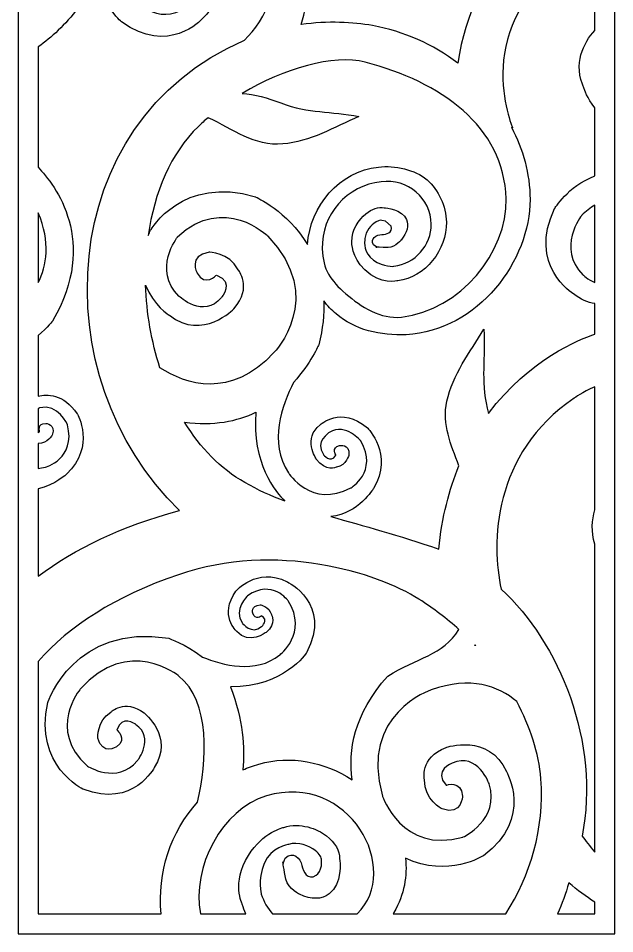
# Model space of a CAD drawing. Header units: centimetres. Extents: x -27 to -21.6, y -9 to 9.
# Drawn here: x -27 to -21.6, y -9 to -0.71 of the extents above; entities that cross this region are included whole.
import ezdxf

# ---------------------------------------------------------------- set-up
doc = ezdxf.new("R2010")
doc.units = ezdxf.units.CM
doc.header["$MEASUREMENT"] = 0
doc.layers.add('layer 1', color=7, linetype='Continuous')

msp = doc.modelspace()

# ---------------------------------------------------------------- linework, layer by layer
at = {"layer": 'layer 1', "color": 250}
for points, knots in [([(-26.99914, 9.00077), (-26.99914, 9.00077), (-21.59885, 9.00077), (-21.59885, 9.00077), (-21.59885, 9.00077), (-21.59885, 9.00077), (-21.59885, -9.00021), (-21.59885, -9.00021), (-21.59885, -9.00021), (-21.59885, -9.00021), (-26.99914, -9.00021), (-26.99914, -9.00021), (-26.99914, -9.00021), (-26.99914, -9.00021), (-26.99914, 9.00077), (-26.99914, 9.00077)], [0, 0, 0, 0, 0.2, 0.2, 0.2, 0.2, 0.4, 0.4, 0.4, 0.4, 0.6, 0.6, 0.6, 0.6, 1, 1, 1, 1]), ([(-21.99151, 0.22579), (-21.94497, 0.42446), (-21.9752, 0.67006), (-22.25864, 0.89164), (-22.25864, 0.89164), (-22.25864, 0.89164), (-22.71102, 1.26419), (-23.15113, 0.77078), (-23.15113, 0.77078), (-23.15113, 0.77078), (-23.45139, 0.40544), (-23.08716, 0.0769), (-23.08716, 0.0769), (-23.08716, 0.0769), (-22.81686, -0.09795), (-22.63101, 0.12529), (-22.63101, 0.12529), (-22.63101, 0.12529), (-22.46902, 0.32912), (-22.64768, 0.45261), (-22.64768, 0.45261), (-22.64768, 0.45261), (-22.77697, 0.54919), (-22.81727, 0.39984), (-22.81727, 0.39984), (-22.81727, 0.39984), (-22.71775, 0.32424), (-22.82057, 0.24963), (-22.82057, 0.24963), (-22.82057, 0.24963), (-22.9498, 0.16799), (-22.98902, 0.32835), (-22.98902, 0.32835), (-22.98902, 0.32835), (-23.00264, 0.48298), (-22.87201, 0.56339), (-22.87201, 0.56339), (-22.87201, 0.56339), (-22.7505, 0.68902), (-22.57062, 0.55619), (-22.57062, 0.55619), (-22.57062, 0.55619), (-22.29909, 0.33828), (-22.47861, 0.06384), (-22.47861, 0.06384), (-22.47861, 0.06384), (-22.6658, -0.3076), (-23.12204, -0.13496), (-23.12204, -0.13496), (-23.12204, -0.13496), (-23.3625, -0.02206), (-23.44118, 0.26567), (-23.44118, 0.26567), (-23.4556, 0.17449), (-23.50193, 0.07328), (-23.60161, -0.03316), (-23.60161, -0.03316), (-23.60161, -0.03316), (-23.90442, -0.29993), (-24.40916, -0.15779), (-24.40916, -0.15779), (-24.36132, -0.32953), (-24.36098, -0.53472), (-24.43923, -0.76938), (-24.43923, -0.76938), (-24.19404, -0.73535), (-23.96924, -0.74639), (-23.79131, -0.77851), (-23.79131, -0.77851), (-23.50695, -0.8297), (-23.24272, -0.95006), (-23.01928, -1.11828), (-23.01928, -1.11828), (-22.87586, -0.18247), (-22.31351, 0.1254), (-21.99151, 0.22579)], [0, 0, 0, 0, 0.05, 0.05, 0.05, 0.05, 0.1, 0.1, 0.1, 0.1, 0.15, 0.15, 0.15, 0.15, 0.2, 0.2, 0.2, 0.2, 0.25, 0.25, 0.25, 0.25, 0.3, 0.3, 0.3, 0.3, 0.35, 0.35, 0.35, 0.35, 0.4, 0.4, 0.4, 0.4, 0.45, 0.45, 0.45, 0.45, 0.5, 0.5, 0.5, 0.5, 0.55, 0.55, 0.55, 0.55, 0.6, 0.6, 0.6, 0.6, 0.65, 0.65, 0.65, 0.65, 0.7, 0.7, 0.7, 0.7, 0.75, 0.75, 0.75, 0.75, 0.8, 0.8, 0.8, 0.8, 0.85, 0.85, 0.85, 0.85, 0.9, 0.9, 0.9, 0.9, 1, 1, 1, 1]), ([(-26.81913, -5.76444), (-26.81913, -5.76444), (-26.81913, -4.97214), (-26.81913, -4.97214), (-26.81913, -4.97214), (-26.66432, -4.93755), (-26.56051, -4.83809), (-26.56051, -4.83809), (-26.56051, -4.83809), (-26.29757, -4.58823), (-26.46482, -4.2942), (-26.46482, -4.2942), (-26.46482, -4.2942), (-26.59237, -4.10621), (-26.74317, -4.11415), (-26.81913, -4.13413), (-26.81913, -4.13413), (-26.81913, -4.13413), (-26.81913, -3.58439), (-26.81913, -3.58439), (-26.81913, -3.58439), (-26.73273, -3.50918), (-26.68531, -3.45003), (-26.68531, -3.45003), (-26.68531, -3.45003), (-26.27229, -2.73108), (-26.66468, -2.22152), (-26.81913, -2.06152), (-26.81913, -2.06152), (-26.81913, -2.06152), (-26.81913, -0.97147), (-26.81913, -0.97147), (-26.81913, -0.97147), (-26.69823, -0.88707), (-26.57643, -0.77284), (-26.45739, -0.62028), (-26.45739, -0.62028), (-26.45739, -0.62028), (-26.35191, -0.48386), (-26.28386, -0.25347), (-26.28386, -0.25347), (-26.27581, -0.56464), (-26.06571, -0.74401), (-26.06571, -0.74401), (-26.06571, -0.74401), (-25.63897, -1.05482), (-25.33725, -0.72073), (-25.33725, -0.72073), (-25.33725, -0.72073), (-25.07133, -0.48572), (-25.29233, -0.18055), (-25.29233, -0.18055), (-25.29233, -0.18055), (-25.44204, 0.00961), (-25.60484, -0.08674), (-25.60484, -0.08674), (-25.60484, -0.08674), (-25.76418, -0.13327), (-25.79424, -0.29855), (-25.79424, -0.29855), (-25.79424, -0.29855), (-25.79922, -0.47714), (-25.64096, -0.42894), (-25.64096, -0.42894), (-25.64096, -0.42894), (-25.51229, -0.38051), (-25.59452, -0.27311), (-25.59452, -0.27311), (-25.59452, -0.27311), (-25.5097, -0.12877), (-25.40241, -0.26658), (-25.40241, -0.26658), (-25.40241, -0.26658), (-25.25131, -0.44661), (-25.47874, -0.61298), (-25.47874, -0.61298), (-25.47874, -0.61298), (-25.73661, -0.79277), (-25.96866, -0.53288), (-25.96866, -0.53288), (-25.96866, -0.53288), (-26.25475, -0.0857), (-25.83676, 0.20962), (-25.83676, 0.20962), (-25.83676, 0.20962), (-25.23617, 0.59859), (-24.87068, 0.08025), (-24.87068, 0.08025), (-24.87068, 0.08025), (-24.53129, -0.37601), (-24.77023, -0.73109), (-24.95066, -0.91177), (-24.95066, -0.91177), (-26.67643, -1.65029), (-26.78331, -3.96768), (-25.53977, -5.16908), (-25.53977, -5.16908), (-26.06858, -5.31019), (-26.48479, -5.5123), (-26.81913, -5.76444)], [0, 0, 0, 0, 0.0384615, 0.0384615, 0.0384615, 0.0384615, 0.0769231, 0.0769231, 0.0769231, 0.0769231, 0.1153846, 0.1153846, 0.1153846, 0.1153846, 0.1538462, 0.1538462, 0.1538462, 0.1538462, 0.1923077, 0.1923077, 0.1923077, 0.1923077, 0.2307692, 0.2307692, 0.2307692, 0.2307692, 0.2692308, 0.2692308, 0.2692308, 0.2692308, 0.3076923, 0.3076923, 0.3076923, 0.3076923, 0.3461538, 0.3461538, 0.3461538, 0.3461538, 0.3846154, 0.3846154, 0.3846154, 0.3846154, 0.4230769, 0.4230769, 0.4230769, 0.4230769, 0.4615385, 0.4615385, 0.4615385, 0.4615385, 0.5, 0.5, 0.5, 0.5, 0.5384615, 0.5384615, 0.5384615, 0.5384615, 0.5769231, 0.5769231, 0.5769231, 0.5769231, 0.6153846, 0.6153846, 0.6153846, 0.6153846, 0.6538462, 0.6538462, 0.6538462, 0.6538462, 0.6923077, 0.6923077, 0.6923077, 0.6923077, 0.7307692, 0.7307692, 0.7307692, 0.7307692, 0.7692308, 0.7692308, 0.7692308, 0.7692308, 0.8076923, 0.8076923, 0.8076923, 0.8076923, 0.8461538, 0.8461538, 0.8461538, 0.8461538, 0.8846154, 0.8846154, 0.8846154, 0.8846154, 0.9230769, 0.9230769, 0.9230769, 0.9230769, 1, 1, 1, 1]), ([(-21.77886, -0.0975), (-21.77886, -0.0975), (-21.77886, -0.82196), (-21.77886, -0.82196), (-21.77886, -0.82196), (-21.88138, -0.93682), (-21.97906, -1.12078), (-21.87415, -1.35233), (-21.87415, -1.35233), (-21.87415, -1.35233), (-21.84909, -1.43336), (-21.77886, -1.52295), (-21.77886, -1.52295), (-21.77886, -1.52295), (-21.77886, -2.14006), (-21.77886, -2.14006), (-21.77886, -2.14006), (-22.02829, -2.23694), (-22.1426, -2.43548), (-22.1426, -2.43548), (-22.1426, -2.43548), (-22.38897, -2.95191), (-21.97305, -3.20699), (-21.97305, -3.20699), (-21.97305, -3.20699), (-21.90633, -3.25906), (-21.84069, -3.2853), (-21.77886, -3.29461), (-21.77886, -3.29461), (-21.77886, -3.29461), (-21.77886, -3.57252), (-21.77886, -3.57252), (-21.77886, -3.57252), (-21.9094, -3.61618), (-22.37685, -3.79978), (-22.74195, -4.28985), (-22.74195, -4.28985), (-22.74525, -4.27459), (-22.74875, -4.25926), (-22.75245, -4.24381), (-22.75245, -4.24381), (-22.81433, -3.97921), (-22.76719, -3.79032), (-22.78338, -3.52765), (-22.78338, -3.52765), (-22.90795, -3.73623), (-23.06775, -3.94054), (-23.11849, -4.1799), (-23.11849, -4.1799), (-23.16327, -4.39323), (-23.08191, -4.5694), (-23.00954, -4.7644), (-23.00954, -4.7644), (-23.09774, -4.97844), (-23.16332, -5.2283), (-23.19172, -5.51965), (-23.19172, -5.51965), (-23.55381, -5.39103), (-23.8752, -5.30927), (-24.16878, -5.22288), (-24.16878, -5.22288), (-23.91746, -5.19676), (-23.78374, -4.97041), (-23.78374, -4.97041), (-23.78374, -4.97041), (-23.59795, -4.6589), (-23.83833, -4.42089), (-23.83833, -4.42089), (-23.83833, -4.42089), (-24.08152, -4.2154), (-24.26493, -4.39285), (-24.26493, -4.39285), (-24.26493, -4.39285), (-24.42501, -4.51268), (-24.3013, -4.70297), (-24.3013, -4.70297), (-24.3013, -4.70297), (-24.21657, -4.8238), (-24.11776, -4.77579), (-24.11776, -4.77579), (-24.11776, -4.77579), (-24.02561, -4.75824), (-24.00566, -4.66621), (-24.00566, -4.66621), (-24.00566, -4.66621), (-23.99954, -4.56018), (-24.09049, -4.58055), (-24.09049, -4.58055), (-24.09049, -4.58055), (-24.16794, -4.60106), (-24.12322, -4.66795), (-24.12322, -4.66795), (-24.12322, -4.66795), (-24.17307, -4.74745), (-24.23697, -4.66088), (-24.23697, -4.66088), (-24.23697, -4.66088), (-24.31847, -4.54734), (-24.18366, -4.46134), (-24.18366, -4.46134), (-24.18366, -4.46134), (-24.0299, -4.37377), (-23.89778, -4.53931), (-23.89778, -4.53931), (-23.89778, -4.53931), (-23.73781, -4.81801), (-23.98791, -4.96455), (-23.98791, -4.96455), (-23.98791, -4.96455), (-24.3472, -5.15344), (-24.55233, -4.82811), (-24.55233, -4.82811), (-24.55233, -4.82811), (-24.73578, -4.55453), (-24.60984, -4.21481), (-24.50682, -4.00868), (-24.50682, -4.00868), (-24.35011, -3.83604), (-24.27834, -3.66748), (-24.27834, -3.66748), (-24.27834, -3.66748), (-24.2414, -3.52176), (-24.22822, -3.38992), (-24.23234, -3.27086), (-24.23234, -3.27086), (-24.1999, -3.31407), (-24.16246, -3.35387), (-24.12025, -3.38949), (-24.12025, -3.38949), (-23.95818, -3.53089), (-23.71508, -3.58982), (-23.48667, -3.57733), (-23.48667, -3.57733), (-22.83183, -3.54152), (-22.36213, -2.89988), (-22.36544, -2.3517), (-22.36544, -2.3517), (-22.36665, -2.11861), (-22.42958, -1.8988), (-22.53272, -1.69829), (-22.53272, -1.69829), (-22.53272, -1.69829), (-22.52393, -1.70457), (-22.52393, -1.70457), (-22.52393, -1.70457), (-22.52393, -1.70457), (-22.93535, -0.73351), (-21.97493, -0.18123), (-21.97493, -0.18123), (-21.97493, -0.18123), (-21.8987, -0.13497), (-21.77886, -0.0975)], [0, 0, 0, 0, 0.025641, 0.025641, 0.025641, 0.025641, 0.0512821, 0.0512821, 0.0512821, 0.0512821, 0.0769231, 0.0769231, 0.0769231, 0.0769231, 0.1025641, 0.1025641, 0.1025641, 0.1025641, 0.1282051, 0.1282051, 0.1282051, 0.1282051, 0.1538462, 0.1538462, 0.1538462, 0.1538462, 0.1794872, 0.1794872, 0.1794872, 0.1794872, 0.2051282, 0.2051282, 0.2051282, 0.2051282, 0.2307692, 0.2307692, 0.2307692, 0.2307692, 0.2564103, 0.2564103, 0.2564103, 0.2564103, 0.2820513, 0.2820513, 0.2820513, 0.2820513, 0.3076923, 0.3076923, 0.3076923, 0.3076923, 0.3333333, 0.3333333, 0.3333333, 0.3333333, 0.3589744, 0.3589744, 0.3589744, 0.3589744, 0.3846154, 0.3846154, 0.3846154, 0.3846154, 0.4102564, 0.4102564, 0.4102564, 0.4102564, 0.4358974, 0.4358974, 0.4358974, 0.4358974, 0.4615385, 0.4615385, 0.4615385, 0.4615385, 0.4871795, 0.4871795, 0.4871795, 0.4871795, 0.5128205, 0.5128205, 0.5128205, 0.5128205, 0.5384615, 0.5384615, 0.5384615, 0.5384615, 0.5641026, 0.5641026, 0.5641026, 0.5641026, 0.5897436, 0.5897436, 0.5897436, 0.5897436, 0.6153846, 0.6153846, 0.6153846, 0.6153846, 0.6410256, 0.6410256, 0.6410256, 0.6410256, 0.6666667, 0.6666667, 0.6666667, 0.6666667, 0.6923077, 0.6923077, 0.6923077, 0.6923077, 0.7179487, 0.7179487, 0.7179487, 0.7179487, 0.7435897, 0.7435897, 0.7435897, 0.7435897, 0.7692308, 0.7692308, 0.7692308, 0.7692308, 0.7948718, 0.7948718, 0.7948718, 0.7948718, 0.8205128, 0.8205128, 0.8205128, 0.8205128, 0.8461538, 0.8461538, 0.8461538, 0.8461538, 0.8717949, 0.8717949, 0.8717949, 0.8717949, 0.8974359, 0.8974359, 0.8974359, 0.8974359, 0.9230769, 0.9230769, 0.9230769, 0.9230769, 0.9487179, 0.9487179, 0.9487179, 0.9487179, 1, 1, 1, 1]), ([(-23.91453, -1.60152), (-24.17297, -1.55193), (-24.36634, -1.57456), (-24.62088, -1.4794), (-24.62088, -1.4794), (-24.74223, -1.43328), (-24.85898, -1.40089), (-24.97197, -1.39249), (-24.97197, -1.39249), (-24.59406, -1.16692), (-24.14763, -1.03556), (-23.85757, -1.11036), (-23.85757, -1.11036), (-23.17768, -1.28775), (-22.59875, -1.68749), (-22.58237, -2.34703), (-22.58237, -2.34703), (-22.56913, -2.82776), (-22.9971, -3.35716), (-23.52965, -3.4178), (-23.52965, -3.4178), (-23.72028, -3.43882), (-23.89312, -3.32678), (-24.03439, -3.20596), (-24.03439, -3.20596), (-24.17203, -3.08605), (-24.24108, -2.98872), (-24.24676, -2.79922), (-24.24676, -2.79922), (-24.25399, -2.48734), (-24.02574, -2.22727), (-23.71246, -2.19214), (-23.71246, -2.19214), (-23.59259, -2.17888), (-23.48216, -2.21101), (-23.39786, -2.28535), (-23.39786, -2.28535), (-23.31307, -2.35616), (-23.26262, -2.46106), (-23.261, -2.57777), (-23.261, -2.57777), (-23.25653, -2.76467), (-23.40749, -2.93657), (-23.59769, -2.95783), (-23.59769, -2.95783), (-23.59769, -2.95783), (-23.68935, -2.96754), (-23.78314, -2.90164), (-23.78314, -2.90164), (-23.87767, -2.83964), (-23.8624, -2.73037), (-23.8624, -2.73037), (-23.8624, -2.73037), (-23.86602, -2.66364), (-23.82049, -2.60186), (-23.781, -2.56985), (-23.781, -2.56985), (-23.74899, -2.54353), (-23.72406, -2.5383), (-23.7077, -2.54337), (-23.7077, -2.54337), (-23.7077, -2.54337), (-23.67338, -2.54856), (-23.67338, -2.54856), (-23.67338, -2.54856), (-23.67338, -2.54856), (-23.6218, -2.5948), (-23.6218, -2.5948), (-23.6218, -2.5948), (-23.60421, -2.65566), (-23.6683, -2.6693), (-23.70765, -2.66944), (-23.70765, -2.66944), (-23.75467, -2.6719), (-23.81857, -2.70762), (-23.7829, -2.76259), (-23.7829, -2.76259), (-23.7829, -2.76259), (-23.75188, -2.78515), (-23.75188, -2.78515), (-23.75188, -2.78515), (-23.75188, -2.78515), (-23.76309, -2.7846), (-23.76309, -2.7846), (-23.76309, -2.7846), (-23.76309, -2.7846), (-23.71446, -2.7861), (-23.6499, -2.78704), (-23.6499, -2.78704), (-23.58265, -2.78798), (-23.52228, -2.70592), (-23.53124, -2.71985), (-23.53124, -2.71985), (-23.47875, -2.65173), (-23.45968, -2.58838), (-23.48356, -2.53529), (-23.48356, -2.53529), (-23.52529, -2.44081), (-23.66919, -2.42862), (-23.68672, -2.42835), (-23.68672, -2.42835), (-23.73513, -2.41808), (-23.79658, -2.43718), (-23.85102, -2.48273), (-23.85102, -2.48273), (-23.91488, -2.53378), (-23.98152, -2.62859), (-23.97909, -2.7378), (-23.97909, -2.7378), (-23.97909, -2.7378), (-23.9844, -2.87366), (-23.86193, -2.99051), (-23.86193, -2.99051), (-23.71621, -3.13138), (-23.56349, -3.08901), (-23.56349, -3.08901), (-23.56349, -3.08901), (-23.31609, -3.06163), (-23.11554, -2.80772), (-23.12287, -2.5572), (-23.12287, -2.5572), (-23.12705, -2.41058), (-23.19162, -2.26975), (-23.29808, -2.17467), (-23.29808, -2.17467), (-23.4089, -2.08095), (-23.58847, -2.04218), (-23.73748, -2.059), (-23.73748, -2.059), (-24.09109, -2.0977), (-24.35909, -2.41364), (-24.37981, -2.76094), (-24.37981, -2.76094), (-24.56288, -2.45549), (-24.8504, -2.33029), (-24.8504, -2.33029), (-24.8504, -2.33029), (-25.51193, -2.12763), (-25.80077, -2.62947), (-25.80077, -2.62947), (-25.80077, -2.62947), (-25.80897, -2.64666), (-25.81637, -2.66352), (-25.82314, -2.68013), (-25.82314, -2.68013), (-25.7679, -2.28871), (-25.61894, -1.93298), (-25.36885, -1.6921), (-25.36885, -1.6921), (-25.34107, -1.66514), (-25.3118, -1.63864), (-25.28137, -1.61269), (-25.28137, -1.61269), (-25.04837, -1.71944), (-24.86419, -1.87116), (-24.60423, -1.85061), (-24.60423, -1.85061), (-24.36034, -1.83085), (-24.1373, -1.69844), (-23.91453, -1.60152)], [0, 0, 0, 0, 0.0243902, 0.0243902, 0.0243902, 0.0243902, 0.0487805, 0.0487805, 0.0487805, 0.0487805, 0.0731707, 0.0731707, 0.0731707, 0.0731707, 0.097561, 0.097561, 0.097561, 0.097561, 0.1219512, 0.1219512, 0.1219512, 0.1219512, 0.1463415, 0.1463415, 0.1463415, 0.1463415, 0.1707317, 0.1707317, 0.1707317, 0.1707317, 0.195122, 0.195122, 0.195122, 0.195122, 0.2195122, 0.2195122, 0.2195122, 0.2195122, 0.2439024, 0.2439024, 0.2439024, 0.2439024, 0.2682927, 0.2682927, 0.2682927, 0.2682927, 0.2926829, 0.2926829, 0.2926829, 0.2926829, 0.3170732, 0.3170732, 0.3170732, 0.3170732, 0.3414634, 0.3414634, 0.3414634, 0.3414634, 0.3658537, 0.3658537, 0.3658537, 0.3658537, 0.3902439, 0.3902439, 0.3902439, 0.3902439, 0.4146341, 0.4146341, 0.4146341, 0.4146341, 0.4390244, 0.4390244, 0.4390244, 0.4390244, 0.4634146, 0.4634146, 0.4634146, 0.4634146, 0.4878049, 0.4878049, 0.4878049, 0.4878049, 0.5121951, 0.5121951, 0.5121951, 0.5121951, 0.5365854, 0.5365854, 0.5365854, 0.5365854, 0.5609756, 0.5609756, 0.5609756, 0.5609756, 0.5853659, 0.5853659, 0.5853659, 0.5853659, 0.6097561, 0.6097561, 0.6097561, 0.6097561, 0.6341463, 0.6341463, 0.6341463, 0.6341463, 0.6585366, 0.6585366, 0.6585366, 0.6585366, 0.6829268, 0.6829268, 0.6829268, 0.6829268, 0.7073171, 0.7073171, 0.7073171, 0.7073171, 0.7317073, 0.7317073, 0.7317073, 0.7317073, 0.7560976, 0.7560976, 0.7560976, 0.7560976, 0.7804878, 0.7804878, 0.7804878, 0.7804878, 0.804878, 0.804878, 0.804878, 0.804878, 0.8292683, 0.8292683, 0.8292683, 0.8292683, 0.8536585, 0.8536585, 0.8536585, 0.8536585, 0.8780488, 0.8780488, 0.8780488, 0.8780488, 0.902439, 0.902439, 0.902439, 0.902439, 0.9268293, 0.9268293, 0.9268293, 0.9268293, 0.9512195, 0.9512195, 0.9512195, 0.9512195, 1, 1, 1, 1]), ([(-25.84633, -3.12724), (-25.83791, -3.38155), (-25.79392, -3.63826), (-25.71615, -3.87824), (-25.71615, -3.87824), (-25.4801, -4.02641), (-25.07945, -4.16495), (-24.68508, -3.73895), (-24.68508, -3.73895), (-24.68508, -3.73895), (-24.20543, -3.24655), (-24.73921, -2.68391), (-24.73921, -2.68391), (-24.73921, -2.68391), (-25.13692, -2.29725), (-25.55653, -2.69093), (-25.55653, -2.69093), (-25.55653, -2.69093), (-25.78732, -2.9898), (-25.54451, -3.22883), (-25.54451, -3.22883), (-25.54451, -3.22883), (-25.32207, -3.43809), (-25.16027, -3.24132), (-25.16027, -3.24132), (-25.16027, -3.24132), (-25.03476, -3.09963), (-25.20541, -3.03793), (-25.20541, -3.03793), (-25.20541, -3.03793), (-25.3035, -3.14688), (-25.38067, -3.01941), (-25.38067, -3.01941), (-25.38067, -3.01941), (-25.46348, -2.86037), (-25.2722, -2.83019), (-25.2722, -2.83019), (-25.2722, -2.83019), (-25.09012, -2.82938), (-25.00888, -2.98992), (-25.00888, -2.98992), (-25.00888, -2.98992), (-24.87388, -3.14423), (-25.04674, -3.34151), (-25.04674, -3.34151), (-25.04674, -3.34151), (-25.32797, -3.63763), (-25.63123, -3.40099), (-25.63123, -3.40099), (-25.63123, -3.40099), (-25.77922, -3.31015), (-25.84633, -3.12724)], [0, 0, 0, 0, 0.0714286, 0.0714286, 0.0714286, 0.0714286, 0.1428571, 0.1428571, 0.1428571, 0.1428571, 0.2142857, 0.2142857, 0.2142857, 0.2142857, 0.2857143, 0.2857143, 0.2857143, 0.2857143, 0.3571429, 0.3571429, 0.3571429, 0.3571429, 0.4285714, 0.4285714, 0.4285714, 0.4285714, 0.5, 0.5, 0.5, 0.5, 0.5714286, 0.5714286, 0.5714286, 0.5714286, 0.6428571, 0.6428571, 0.6428571, 0.6428571, 0.7142857, 0.7142857, 0.7142857, 0.7142857, 0.7857143, 0.7857143, 0.7857143, 0.7857143, 0.8571429, 0.8571429, 0.8571429, 0.8571429, 1, 1, 1, 1]), ([(-26.81913, -3.10562), (-26.81913, -3.10562), (-26.81913, -2.47247), (-26.81913, -2.47247), (-26.81913, -2.47247), (-26.70558, -2.74127), (-26.74153, -2.95239), (-26.81913, -3.10562)], [0, 0, 0, 0, 0.3333333, 0.3333333, 0.3333333, 0.3333333, 1, 1, 1, 1]), ([(-21.77886, -2.40437), (-21.77886, -2.40437), (-21.77886, -3.10504), (-21.77886, -3.10504), (-21.77886, -3.10504), (-21.84216, -3.07638), (-21.88634, -3.03484), (-21.88634, -3.03484), (-21.88634, -3.03484), (-22.12914, -2.79581), (-21.89837, -2.49693), (-21.89837, -2.49693), (-21.89837, -2.49693), (-21.85822, -2.45926), (-21.81828, -2.42877), (-21.77886, -2.40437)], [0, 0, 0, 0, 0.2, 0.2, 0.2, 0.2, 0.4, 0.4, 0.4, 0.4, 0.6, 0.6, 0.6, 0.6, 1, 1, 1, 1]), ([(-21.77886, -4.04855), (-21.77886, -4.04855), (-21.77886, -5.16384), (-21.77886, -5.16384), (-21.77886, -5.16384), (-21.80601, -5.25582), (-21.8123, -5.35986), (-21.77886, -5.4725), (-21.77886, -5.4725), (-21.77886, -5.4725), (-21.77886, -8.26198), (-21.77886, -8.26198), (-21.77886, -8.26198), (-21.82623, -8.20736), (-21.86505, -8.15682), (-21.89408, -8.11673), (-21.89408, -8.11673), (-21.727, -7.27321), (-22.09909, -6.36294), (-22.62775, -5.88068), (-22.62775, -5.88068), (-22.71533, -5.4716), (-22.71104, -4.65734), (-21.96476, -4.15027), (-21.96476, -4.15027), (-21.96476, -4.15027), (-21.89482, -4.10023), (-21.77886, -4.04855)], [0, 0, 0, 0, 0.125, 0.125, 0.125, 0.125, 0.25, 0.25, 0.25, 0.25, 0.375, 0.375, 0.375, 0.375, 0.5, 0.5, 0.5, 0.5, 0.625, 0.625, 0.625, 0.625, 0.75, 0.75, 0.75, 0.75, 1, 1, 1, 1]), ([(-26.81913, -4.7874), (-26.81913, -4.7874), (-26.81913, -4.56108), (-26.81913, -4.56108), (-26.81913, -4.56108), (-26.73288, -4.56227), (-26.69214, -4.4853), (-26.69214, -4.4853), (-26.69214, -4.4853), (-26.65764, -4.38484), (-26.75071, -4.37994), (-26.75071, -4.37994), (-26.75071, -4.37994), (-26.83083, -4.37879), (-26.80582, -4.45527), (-26.80582, -4.45527), (-26.80582, -4.45527), (-26.81039, -4.45943), (-26.81482, -4.46284), (-26.81913, -4.46565), (-26.81913, -4.46565), (-26.81913, -4.46565), (-26.81913, -4.24393), (-26.81913, -4.24393), (-26.81913, -4.24393), (-26.81243, -4.24125), (-26.80827, -4.24), (-26.80827, -4.24), (-26.80827, -4.24), (-26.63659, -4.19716), (-26.55403, -4.3922), (-26.55403, -4.3922), (-26.55403, -4.3922), (-26.47516, -4.70372), (-26.75553, -4.77736), (-26.75553, -4.77736), (-26.75553, -4.77736), (-26.77762, -4.78209), (-26.79878, -4.78534), (-26.81913, -4.7874)], [0, 0, 0, 0, 0.0909091, 0.0909091, 0.0909091, 0.0909091, 0.1818182, 0.1818182, 0.1818182, 0.1818182, 0.2727273, 0.2727273, 0.2727273, 0.2727273, 0.3636364, 0.3636364, 0.3636364, 0.3636364, 0.4545455, 0.4545455, 0.4545455, 0.4545455, 0.5454545, 0.5454545, 0.5454545, 0.5454545, 0.6363636, 0.6363636, 0.6363636, 0.6363636, 0.7272727, 0.7272727, 0.7272727, 0.7272727, 0.8181818, 0.8181818, 0.8181818, 0.8181818, 1, 1, 1, 1]), ([(-25.49275, -4.36905), (-25.35112, -4.59955), (-25.1685, -4.79117), (-24.94726, -4.9164), (-24.94726, -4.9164), (-24.83029, -4.9826), (-24.70995, -5.03714), (-24.58499, -5.08521), (-24.58499, -5.08521), (-24.66864, -5.00252), (-24.88859, -4.73825), (-24.84699, -4.27799), (-24.84699, -4.27799), (-25.01789, -4.36181), (-25.23252, -4.40297), (-25.49275, -4.36905)], [0, 0, 0, 0, 0.2, 0.2, 0.2, 0.2, 0.4, 0.4, 0.4, 0.4, 0.6, 0.6, 0.6, 0.6, 1, 1, 1, 1]), ([(-25.70609, -8.8202), (-25.70609, -8.8202), (-26.81913, -8.8202), (-26.81913, -8.8202), (-26.81913, -8.8202), (-26.81913, -8.8202), (-26.81913, -6.53458), (-26.81913, -6.53458), (-26.81913, -6.53458), (-26.53589, -6.21462), (-26.12976, -5.9492), (-25.54872, -5.74974), (-25.54872, -5.74974), (-24.66313, -5.44736), (-23.75024, -5.72964), (-23.37104, -5.97236), (-23.37104, -5.97236), (-23.24013, -6.05506), (-23.11906, -6.14676), (-23.0088, -6.24529), (-23.0088, -6.24529), (-23.15293, -6.48059), (-23.39086, -6.5033), (-23.65423, -6.66858), (-23.65423, -6.66858), (-23.96298, -7.01327), (-24.01268, -7.34618), (-23.97591, -7.60592), (-23.97591, -7.60592), (-24.22416, -7.44799), (-24.53369, -7.38005), (-24.82204, -7.46485), (-24.82204, -7.46485), (-24.87213, -7.47974), (-24.92036, -7.49748), (-24.96675, -7.51778), (-24.96675, -7.51778), (-24.94659, -7.31222), (-24.96287, -7.06791), (-25.07807, -6.76573), (-25.07807, -6.76573), (-24.59357, -6.76902), (-24.38894, -6.4573), (-24.38894, -6.4573), (-24.38894, -6.4573), (-24.1543, -6.01185), (-24.56529, -5.81328), (-24.56529, -5.81328), (-24.56529, -5.81328), (-24.84312, -5.67755), (-25.02827, -5.89865), (-25.02827, -5.89865), (-25.02827, -5.89865), (-25.18558, -6.11986), (-25.0218, -6.26309), (-25.0218, -6.26309), (-25.0218, -6.26309), (-24.90865, -6.39058), (-24.75576, -6.27196), (-24.75576, -6.27196), (-24.75576, -6.27196), (-24.65912, -6.1914), (-24.70691, -6.11086), (-24.70691, -6.11086), (-24.70691, -6.11086), (-24.72836, -6.03382), (-24.80797, -6.0234), (-24.80797, -6.0234), (-24.80797, -6.0234), (-24.89849, -6.02572), (-24.87472, -6.10156), (-24.87472, -6.10156), (-24.87472, -6.10156), (-24.8518, -6.1659), (-24.79814, -6.12316), (-24.79814, -6.12316), (-24.79814, -6.12316), (-24.72707, -6.15987), (-24.79608, -6.22031), (-24.79608, -6.22031), (-24.79608, -6.22031), (-24.88675, -6.29759), (-24.9694, -6.18917), (-24.9694, -6.18917), (-24.9694, -6.18917), (-25.0547, -6.06476), (-24.92343, -5.94077), (-24.92343, -5.94077), (-24.92343, -5.94077), (-24.69801, -5.78508), (-24.55577, -5.98715), (-24.55577, -5.98715), (-24.55577, -5.98715), (-24.36979, -6.27899), (-24.63162, -6.47635), (-24.63162, -6.47635), (-24.63162, -6.47635), (-24.85103, -6.65162), (-25.14859, -6.56874), (-25.33101, -6.49585), (-25.33101, -6.49585), (-25.48881, -6.37497), (-25.63711, -6.32595), (-25.63711, -6.32595), (-25.63711, -6.32595), (-26.4872, -6.18445), (-26.73254, -6.90687), (-26.73254, -6.90687), (-26.73254, -6.90687), (-26.85775, -7.48327), (-26.41091, -7.69303), (-26.41091, -7.69303), (-26.41091, -7.69303), (-25.95468, -7.86568), (-25.76749, -7.49423), (-25.76749, -7.49423), (-25.76749, -7.49423), (-25.58797, -7.21981), (-25.8595, -7.0019), (-25.8595, -7.0019), (-25.8595, -7.0019), (-26.03938, -6.86905), (-26.1609, -6.99469), (-26.1609, -6.99469), (-26.1609, -6.99469), (-26.29151, -7.0751), (-26.2779, -7.22974), (-26.2779, -7.22974), (-26.2779, -7.22974), (-26.23869, -7.39009), (-26.10945, -7.30846), (-26.10945, -7.30846), (-26.10945, -7.30846), (-26.00663, -7.23385), (-26.10615, -7.15825), (-26.10615, -7.15825), (-26.10615, -7.15825), (-26.06584, -7.00889), (-25.93656, -7.10547), (-25.93656, -7.10547), (-25.93656, -7.10547), (-25.75791, -7.22895), (-25.9199, -7.43278), (-25.9199, -7.43278), (-25.9199, -7.43278), (-26.10574, -7.65603), (-26.37604, -7.48119), (-26.37604, -7.48119), (-26.37604, -7.48119), (-26.74027, -7.15263), (-26.44, -6.7873), (-26.44, -6.7873), (-26.44, -6.7873), (-25.9999, -6.29388), (-25.54752, -6.66644), (-25.54752, -6.66644), (-25.54752, -6.66644), (-25.25539, -6.89481), (-25.28925, -7.43814), (-25.37547, -7.81028), (-25.37547, -7.81028), (-25.62011, -8.07748), (-25.74178, -8.44706), (-25.70609, -8.8202)], [0, 0, 0, 0, 0.0238095, 0.0238095, 0.0238095, 0.0238095, 0.047619, 0.047619, 0.047619, 0.047619, 0.0714286, 0.0714286, 0.0714286, 0.0714286, 0.0952381, 0.0952381, 0.0952381, 0.0952381, 0.1190476, 0.1190476, 0.1190476, 0.1190476, 0.1428571, 0.1428571, 0.1428571, 0.1428571, 0.1666667, 0.1666667, 0.1666667, 0.1666667, 0.1904762, 0.1904762, 0.1904762, 0.1904762, 0.2142857, 0.2142857, 0.2142857, 0.2142857, 0.2380952, 0.2380952, 0.2380952, 0.2380952, 0.2619048, 0.2619048, 0.2619048, 0.2619048, 0.2857143, 0.2857143, 0.2857143, 0.2857143, 0.3095238, 0.3095238, 0.3095238, 0.3095238, 0.3333333, 0.3333333, 0.3333333, 0.3333333, 0.3571429, 0.3571429, 0.3571429, 0.3571429, 0.3809524, 0.3809524, 0.3809524, 0.3809524, 0.4047619, 0.4047619, 0.4047619, 0.4047619, 0.4285714, 0.4285714, 0.4285714, 0.4285714, 0.452381, 0.452381, 0.452381, 0.452381, 0.4761905, 0.4761905, 0.4761905, 0.4761905, 0.5, 0.5, 0.5, 0.5, 0.5238095, 0.5238095, 0.5238095, 0.5238095, 0.547619, 0.547619, 0.547619, 0.547619, 0.5714286, 0.5714286, 0.5714286, 0.5714286, 0.5952381, 0.5952381, 0.5952381, 0.5952381, 0.6190476, 0.6190476, 0.6190476, 0.6190476, 0.6428571, 0.6428571, 0.6428571, 0.6428571, 0.6666667, 0.6666667, 0.6666667, 0.6666667, 0.6904762, 0.6904762, 0.6904762, 0.6904762, 0.7142857, 0.7142857, 0.7142857, 0.7142857, 0.7380952, 0.7380952, 0.7380952, 0.7380952, 0.7619048, 0.7619048, 0.7619048, 0.7619048, 0.7857143, 0.7857143, 0.7857143, 0.7857143, 0.8095238, 0.8095238, 0.8095238, 0.8095238, 0.8333333, 0.8333333, 0.8333333, 0.8333333, 0.8571429, 0.8571429, 0.8571429, 0.8571429, 0.8809524, 0.8809524, 0.8809524, 0.8809524, 0.9047619, 0.9047619, 0.9047619, 0.9047619, 0.9285714, 0.9285714, 0.9285714, 0.9285714, 0.952381, 0.952381, 0.952381, 0.952381, 1, 1, 1, 1]), ([(-22.85763, -6.39164), (-22.85763, -6.39164), (-22.86354, -6.38545), (-22.86354, -6.38545), (-22.86354, -6.38545), (-22.86354, -6.38545), (-22.86731, -6.39134), (-22.86731, -6.39134), (-22.86731, -6.39134), (-22.86731, -6.39134), (-22.85763, -6.39164), (-22.85763, -6.39164)], [0, 0, 0, 0, 0.25, 0.25, 0.25, 0.25, 0.5, 0.5, 0.5, 0.5, 1, 1, 1, 1]), ([(-22.58461, -8.8202), (-22.58461, -8.8202), (-23.60465, -8.8202), (-23.60465, -8.8202), (-23.60465, -8.8202), (-23.60233, -8.81615), (-23.59994, -8.81217), (-23.59769, -8.80805), (-23.59769, -8.80805), (-23.50384, -8.64345), (-23.47445, -8.47531), (-23.4936, -8.3156), (-23.4936, -8.3156), (-23.10891, -8.49906), (-22.78667, -8.29418), (-22.78667, -8.29418), (-22.78667, -8.29418), (-22.32893, -7.95086), (-22.57914, -7.532), (-22.57914, -7.532), (-22.57914, -7.532), (-22.7381, -7.18172), (-23.12458, -7.31367), (-23.12458, -7.31367), (-23.12458, -7.31367), (-23.3692, -7.40832), (-23.32115, -7.60763), (-23.32115, -7.60763), (-23.32115, -7.60763), (-23.32362, -7.78754), (-23.16192, -7.87125), (-23.16192, -7.87125), (-23.16192, -7.87125), (-22.97845, -7.9332), (-22.97807, -7.75389), (-22.97807, -7.75389), (-22.97807, -7.75389), (-22.98733, -7.60517), (-23.12476, -7.65623), (-23.12476, -7.65623), (-23.12476, -7.65623), (-23.24734, -7.52242), (-23.07044, -7.45508), (-23.07044, -7.45508), (-23.07044, -7.45508), (-22.83585, -7.35577), (-22.73579, -7.64432), (-22.73579, -7.64432), (-22.73579, -7.64432), (-22.63152, -7.96868), (-22.97457, -8.12648), (-22.97457, -8.12648), (-22.97457, -8.12648), (-23.52888, -8.28071), (-23.70197, -7.7537), (-23.70197, -7.7537), (-23.70197, -7.7537), (-23.91402, -7.00771), (-23.26071, -6.79385), (-23.26071, -6.79385), (-23.26071, -6.79385), (-22.90233, -6.66636), (-22.65396, -6.75489), (-22.48577, -6.8988), (-22.48577, -6.8988), (-22.36201, -7.12746), (-22.28664, -7.36569), (-22.26682, -7.59732), (-22.26682, -7.59732), (-22.23429, -8.05474), (-22.36304, -8.47343), (-22.58461, -8.8202)], [0, 0, 0, 0, 0.0526316, 0.0526316, 0.0526316, 0.0526316, 0.1052632, 0.1052632, 0.1052632, 0.1052632, 0.1578947, 0.1578947, 0.1578947, 0.1578947, 0.2105263, 0.2105263, 0.2105263, 0.2105263, 0.2631579, 0.2631579, 0.2631579, 0.2631579, 0.3157895, 0.3157895, 0.3157895, 0.3157895, 0.3684211, 0.3684211, 0.3684211, 0.3684211, 0.4210526, 0.4210526, 0.4210526, 0.4210526, 0.4736842, 0.4736842, 0.4736842, 0.4736842, 0.5263158, 0.5263158, 0.5263158, 0.5263158, 0.5789474, 0.5789474, 0.5789474, 0.5789474, 0.6315789, 0.6315789, 0.6315789, 0.6315789, 0.6842105, 0.6842105, 0.6842105, 0.6842105, 0.7368421, 0.7368421, 0.7368421, 0.7368421, 0.7894737, 0.7894737, 0.7894737, 0.7894737, 0.8421053, 0.8421053, 0.8421053, 0.8421053, 0.8947368, 0.8947368, 0.8947368, 0.8947368, 1, 1, 1, 1]), ([(-23.93016, -8.8202), (-23.93016, -8.8202), (-24.69611, -8.8202), (-24.69611, -8.8202), (-24.69611, -8.8202), (-24.74193, -8.77006), (-24.77764, -8.70989), (-24.79903, -8.64181), (-24.79903, -8.64181), (-24.79903, -8.64181), (-24.83598, -8.51705), (-24.77233, -8.36436), (-24.77233, -8.36436), (-24.70834, -8.21462), (-24.55294, -8.1923), (-24.55294, -8.1923), (-24.55294, -8.1923), (-24.46286, -8.16525), (-24.36572, -8.20433), (-24.31113, -8.24626), (-24.31113, -8.24626), (-24.26837, -8.27922), (-24.25358, -8.31077), (-24.25449, -8.33689), (-24.25449, -8.33689), (-24.25449, -8.33689), (-24.25406, -8.38687), (-24.25406, -8.38687), (-24.25406, -8.38687), (-24.2648, -8.42348), (-24.27798, -8.45892), (-24.30202, -8.47182), (-24.30202, -8.47182), (-24.38216, -8.52033), (-24.41828, -8.43829), (-24.43113, -8.38289), (-24.43113, -8.38289), (-24.44476, -8.32024), (-24.51204, -8.24499), (-24.58146, -8.31722), (-24.58146, -8.31722), (-24.58146, -8.31722), (-24.59992, -8.36431), (-24.59992, -8.36431), (-24.59992, -8.36431), (-24.59992, -8.36431), (-24.60426, -8.35042), (-24.60426, -8.35042), (-24.60426, -8.35042), (-24.60426, -8.35042), (-24.59272, -8.41661), (-24.57612, -8.50799), (-24.57612, -8.50799), (-24.55943, -8.59793), (-24.43325, -8.65054), (-24.45224, -8.64363), (-24.45224, -8.64363), (-24.34292, -8.69319), (-24.25392, -8.69226), (-24.18367, -8.63975), (-24.18367, -8.63975), (-24.06426, -8.5499), (-24.08491, -8.34587), (-24.09115, -8.32121), (-24.09115, -8.32121), (-24.08728, -8.25064), (-24.12894, -8.17681), (-24.2083, -8.1155), (-24.2083, -8.1155), (-24.29695, -8.04766), (-24.44422, -7.99217), (-24.59557, -8.0374), (-24.59557, -8.0374), (-24.59557, -8.0374), (-24.78469, -8.07873), (-24.91604, -8.29175), (-24.91604, -8.29175), (-25.06958, -8.54202), (-24.97144, -8.73354), (-24.97144, -8.73354), (-24.97144, -8.73354), (-24.96191, -8.76394), (-24.95073, -8.79278), (-24.9381, -8.8202), (-24.9381, -8.8202), (-24.9381, -8.8202), (-25.34931, -8.8202), (-25.34931, -8.8202), (-25.34931, -8.8202), (-25.43026, -8.39825), (-25.15717, -7.87296), (-24.75254, -7.75289), (-24.75254, -7.75289), (-24.00089, -7.53101), (-23.5193, -8.42289), (-23.93016, -8.8202)], [0, 0, 0, 0, 0.04, 0.04, 0.04, 0.04, 0.08, 0.08, 0.08, 0.08, 0.12, 0.12, 0.12, 0.12, 0.16, 0.16, 0.16, 0.16, 0.2, 0.2, 0.2, 0.2, 0.24, 0.24, 0.24, 0.24, 0.28, 0.28, 0.28, 0.28, 0.32, 0.32, 0.32, 0.32, 0.36, 0.36, 0.36, 0.36, 0.4, 0.4, 0.4, 0.4, 0.44, 0.44, 0.44, 0.44, 0.48, 0.48, 0.48, 0.48, 0.52, 0.52, 0.52, 0.52, 0.56, 0.56, 0.56, 0.56, 0.6, 0.6, 0.6, 0.6, 0.64, 0.64, 0.64, 0.64, 0.68, 0.68, 0.68, 0.68, 0.72, 0.72, 0.72, 0.72, 0.76, 0.76, 0.76, 0.76, 0.8, 0.8, 0.8, 0.8, 0.84, 0.84, 0.84, 0.84, 0.88, 0.88, 0.88, 0.88, 0.92, 0.92, 0.92, 0.92, 1, 1, 1, 1]), ([(-21.77886, -8.71403), (-21.77886, -8.71403), (-21.77886, -8.8202), (-21.77886, -8.8202), (-21.77886, -8.8202), (-21.77886, -8.8202), (-22.11678, -8.8202), (-22.11678, -8.8202), (-22.11678, -8.8202), (-22.07614, -8.72919), (-22.04194, -8.63538), (-22.01546, -8.53905), (-22.01546, -8.53905), (-21.93504, -8.60728), (-21.85603, -8.66509), (-21.77886, -8.71403)], [0, 0, 0, 0, 0.2, 0.2, 0.2, 0.2, 0.4, 0.4, 0.4, 0.4, 0.6, 0.6, 0.6, 0.6, 1, 1, 1, 1])]:
    msp.add_open_spline(points, degree=3, knots=knots, dxfattribs=at)

doc.saveas('drawing.dxf')
